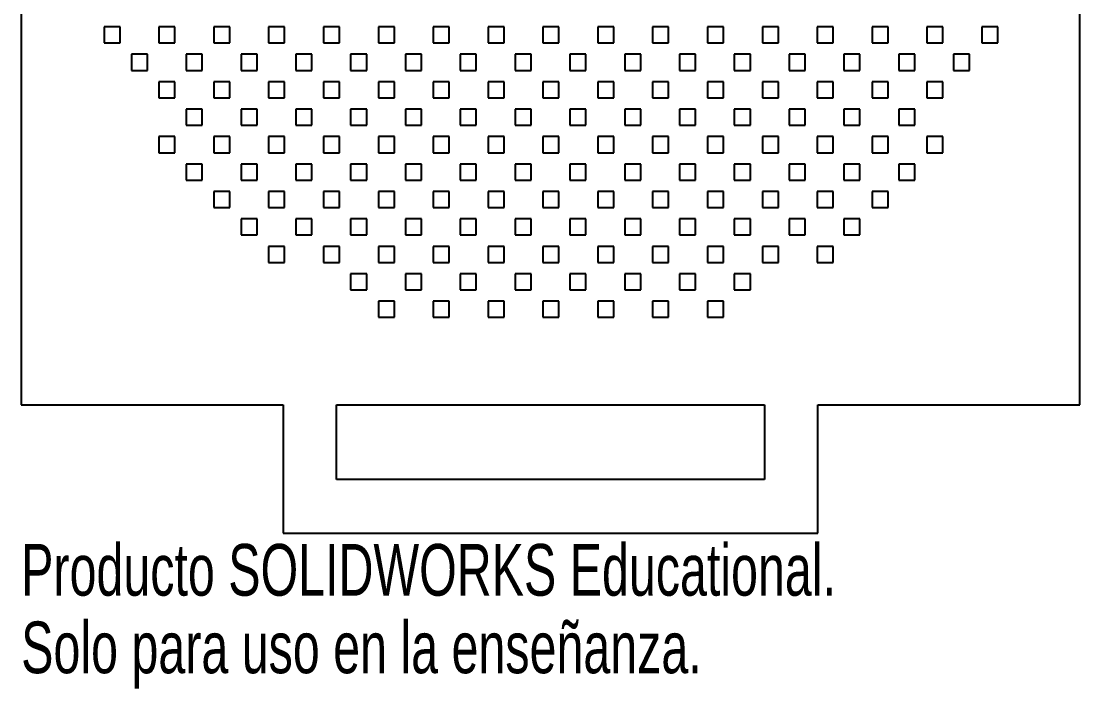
# Model space of a CAD drawing. Header units: millimetres. Extents: x 0 to 99, y -27 to 100.
# Drawn here: x 0 to 99, y -26.6 to 35.9 of the extents above; entities that cross this region are included whole.
import ezdxf

# ---------------------------------------------------------------- set-up
doc = ezdxf.new("R2010")
doc.units = ezdxf.units.MM
doc.styles.add('SLDTEXTSTYLE0', font='TXT', dxfattribs={"width": 0.7})

msp = doc.modelspace()

# ---------------------------------------------------------------- linework, layer by layer
at = {"color": 7, "linetype": 'Continuous', "lineweight": 25}
for p, q in [((0, 100), (0, 0)), ((99, 0), (99, 100)), ((9.25, 35.32), (7.75, 35.32)), ((7.75, 35.32), (7.75, 33.82)), ((9.25, 33.82), (9.25, 35.32)), ((14.38, 35.32), (12.88, 35.32)), ((12.88, 35.32), (12.88, 33.82)), ((14.38, 33.82), (14.38, 35.32)), ((19.51, 35.32), (18.01, 35.32)), ((18.01, 35.32), (18.01, 33.82)), ((19.51, 33.82), (19.51, 35.32)), ((24.64, 35.32), (23.14, 35.32)), ((23.14, 35.32), (23.14, 33.82)), ((24.64, 33.82), (24.64, 35.32)), ((29.77, 35.32), (28.27, 35.32)), ((28.27, 35.32), (28.27, 33.82)), ((29.77, 33.82), (29.77, 35.32)), ((34.9, 35.32), (33.4, 35.32)), ((33.4, 35.32), (33.4, 33.82)), ((34.9, 33.82), (34.9, 35.32)), ((40.03, 35.32), (38.53, 35.32)), ((38.53, 35.32), (38.53, 33.82)), ((40.03, 33.82), (40.03, 35.32)), ((45.16, 35.32), (43.66, 35.32)), ((43.66, 35.32), (43.66, 33.82)), ((45.16, 33.82), (45.16, 35.32)), ((50.29, 35.32), (48.79, 35.32)), ((48.79, 35.32), (48.79, 33.82)), ((50.29, 33.82), (50.29, 35.32)), ((55.42, 35.32), (53.92, 35.32)), ((53.92, 35.32), (53.92, 33.82)), ((55.42, 33.82), (55.42, 35.32)), ((60.55, 35.32), (59.05, 35.32)), ((59.05, 35.32), (59.05, 33.82)), ((60.55, 33.82), (60.55, 35.32)), ((65.68, 35.32), (64.18, 35.32)), ((64.18, 35.32), (64.18, 33.82)), ((65.68, 33.82), (65.68, 35.32)), ((70.81, 35.32), (69.31, 35.32)), ((69.31, 35.32), (69.31, 33.82)), ((70.81, 33.82), (70.81, 35.32)), ((75.94, 35.32), (74.44, 35.32)), ((74.44, 35.32), (74.44, 33.82)), ((75.94, 33.82), (75.94, 35.32)), ((81.07, 35.32), (79.57, 35.32)), ((79.57, 35.32), (79.57, 33.82)), ((81.07, 33.82), (81.07, 35.32)), ((86.2, 35.32), (84.7, 35.32)), ((84.7, 35.32), (84.7, 33.82)), ((86.2, 33.82), (86.2, 35.32)), ((91.33, 35.32), (89.83, 35.32)), ((89.83, 35.32), (89.83, 33.82)), ((91.33, 33.82), (91.33, 35.32)), ((7.75, 33.82), (9.25, 33.82)), ((12.88, 33.82), (14.38, 33.82)), ((18.01, 33.82), (19.51, 33.82)), ((23.14, 33.82), (24.64, 33.82)), ((28.27, 33.82), (29.77, 33.82)), ((33.4, 33.82), (34.9, 33.82)), ((38.53, 33.82), (40.03, 33.82)), ((43.66, 33.82), (45.16, 33.82)), ((48.79, 33.82), (50.29, 33.82)), ((53.92, 33.82), (55.42, 33.82)), ((59.05, 33.82), (60.55, 33.82)), ((64.18, 33.82), (65.68, 33.82)), ((69.31, 33.82), (70.81, 33.82)), ((74.44, 33.82), (75.94, 33.82)), ((79.57, 33.82), (81.07, 33.82)), ((84.7, 33.82), (86.2, 33.82)), ((89.83, 33.82), (91.33, 33.82)), ((11.8125, 32.7575), (10.3125, 32.7575)), ((10.3125, 32.7575), (10.3125, 31.2575)), ((11.8125, 31.2575), (11.8125, 32.7575)), ((16.9375, 32.7575), (15.4375, 32.7575)), ((15.4375, 32.7575), (15.4375, 31.2575)), ((16.9375, 31.2575), (16.9375, 32.7575)), ((22.0625, 32.7575), (20.5625, 32.7575)), ((20.5625, 32.7575), (20.5625, 31.2575)), ((22.0625, 31.2575), (22.0625, 32.7575)), ((27.1875, 32.7575), (25.6875, 32.7575)), ((25.6875, 32.7575), (25.6875, 31.2575)), ((27.1875, 31.2575), (27.1875, 32.7575)), ((32.3125, 32.7575), (30.8125, 32.7575)), ((30.8125, 32.7575), (30.8125, 31.2575)), ((32.3125, 31.2575), (32.3125, 32.7575)), ((37.4375, 32.7575), (35.9375, 32.7575)), ((35.9375, 32.7575), (35.9375, 31.2575)), ((37.4375, 31.2575), (37.4375, 32.7575)), ((42.5625, 32.7575), (41.0625, 32.7575)), ((41.0625, 32.7575), (41.0625, 31.2575)), ((42.5625, 31.2575), (42.5625, 32.7575)), ((47.6875, 32.7575), (46.1875, 32.7575)), ((46.1875, 32.7575), (46.1875, 31.2575)), ((47.6875, 31.2575), (47.6875, 32.7575)), ((52.8125, 32.7575), (51.3125, 32.7575)), ((51.3125, 32.7575), (51.3125, 31.2575)), ((52.8125, 31.2575), (52.8125, 32.7575)), ((57.9375, 32.7575), (56.4375, 32.7575)), ((56.4375, 32.7575), (56.4375, 31.2575)), ((57.9375, 31.2575), (57.9375, 32.7575)), ((63.0625, 32.7575), (61.5625, 32.7575)), ((61.5625, 32.7575), (61.5625, 31.2575)), ((63.0625, 31.2575), (63.0625, 32.7575)), ((68.1875, 32.7575), (66.6875, 32.7575)), ((66.6875, 32.7575), (66.6875, 31.2575)), ((68.1875, 31.2575), (68.1875, 32.7575)), ((73.3125, 32.7575), (71.8125, 32.7575)), ((71.8125, 32.7575), (71.8125, 31.2575)), ((73.3125, 31.2575), (73.3125, 32.7575)), ((78.4375, 32.7575), (76.9375, 32.7575)), ((76.9375, 32.7575), (76.9375, 31.2575)), ((78.4375, 31.2575), (78.4375, 32.7575)), ((83.5625, 32.7575), (82.0625, 32.7575)), ((82.0625, 32.7575), (82.0625, 31.2575)), ((83.5625, 31.2575), (83.5625, 32.7575)), ((88.6875, 32.7575), (87.1875, 32.7575)), ((87.1875, 32.7575), (87.1875, 31.2575)), ((88.6875, 31.2575), (88.6875, 32.7575)), ((10.3125, 31.2575), (11.8125, 31.2575)), ((15.4375, 31.2575), (16.9375, 31.2575)), ((20.5625, 31.2575), (22.0625, 31.2575)), ((25.6875, 31.2575), (27.1875, 31.2575)), ((30.8125, 31.2575), (32.3125, 31.2575)), ((35.9375, 31.2575), (37.4375, 31.2575)), ((41.0625, 31.2575), (42.5625, 31.2575)), ((46.1875, 31.2575), (47.6875, 31.2575)), ((51.3125, 31.2575), (52.8125, 31.2575)), ((56.4375, 31.2575), (57.9375, 31.2575)), ((61.5625, 31.2575), (63.0625, 31.2575)), ((66.6875, 31.2575), (68.1875, 31.2575)), ((71.8125, 31.2575), (73.3125, 31.2575)), ((76.9375, 31.2575), (78.4375, 31.2575)), ((82.0625, 31.2575), (83.5625, 31.2575)), ((87.1875, 31.2575), (88.6875, 31.2575)), ((14.38, 30.19), (12.88, 30.19)), ((12.88, 30.19), (12.88, 28.69)), ((14.38, 28.69), (14.38, 30.19)), ((19.51, 30.19), (18.01, 30.19)), ((18.01, 30.19), (18.01, 28.69)), ((19.51, 28.69), (19.51, 30.19)), ((24.64, 30.19), (23.14, 30.19)), ((23.14, 30.19), (23.14, 28.69)), ((24.64, 28.69), (24.64, 30.19)), ((29.77, 30.19), (28.27, 30.19)), ((28.27, 30.19), (28.27, 28.69)), ((29.77, 28.69), (29.77, 30.19)), ((34.9, 30.19), (33.4, 30.19)), ((33.4, 30.19), (33.4, 28.69)), ((34.9, 28.69), (34.9, 30.19)), ((40.03, 30.19), (38.53, 30.19)), ((38.53, 30.19), (38.53, 28.69)), ((40.03, 28.69), (40.03, 30.19)), ((45.16, 30.19), (43.66, 30.19)), ((43.66, 30.19), (43.66, 28.69)), ((45.16, 28.69), (45.16, 30.19)), ((50.29, 30.19), (48.79, 30.19)), ((48.79, 30.19), (48.79, 28.69)), ((50.29, 28.69), (50.29, 30.19)), ((55.42, 30.19), (53.92, 30.19)), ((53.92, 30.19), (53.92, 28.69)), ((55.42, 28.69), (55.42, 30.19)), ((60.55, 30.19), (59.05, 30.19)), ((59.05, 30.19), (59.05, 28.69)), ((60.55, 28.69), (60.55, 30.19)), ((65.68, 30.19), (64.18, 30.19)), ((64.18, 30.19), (64.18, 28.69)), ((65.68, 28.69), (65.68, 30.19)), ((70.81, 30.19), (69.31, 30.19)), ((69.31, 30.19), (69.31, 28.69)), ((70.81, 28.69), (70.81, 30.19)), ((75.94, 30.19), (74.44, 30.19)), ((74.44, 30.19), (74.44, 28.69)), ((75.94, 28.69), (75.94, 30.19)), ((81.07, 30.19), (79.57, 30.19)), ((79.57, 30.19), (79.57, 28.69)), ((81.07, 28.69), (81.07, 30.19)), ((86.2, 30.19), (84.7, 30.19)), ((84.7, 30.19), (84.7, 28.69)), ((86.2, 28.69), (86.2, 30.19)), ((12.88, 28.69), (14.38, 28.69)), ((18.01, 28.69), (19.51, 28.69)), ((23.14, 28.69), (24.64, 28.69)), ((28.27, 28.69), (29.77, 28.69)), ((33.4, 28.69), (34.9, 28.69)), ((38.53, 28.69), (40.03, 28.69)), ((43.66, 28.69), (45.16, 28.69)), ((48.79, 28.69), (50.29, 28.69)), ((53.92, 28.69), (55.42, 28.69)), ((59.05, 28.69), (60.55, 28.69)), ((64.18, 28.69), (65.68, 28.69)), ((69.31, 28.69), (70.81, 28.69)), ((74.44, 28.69), (75.94, 28.69)), ((79.57, 28.69), (81.07, 28.69)), ((84.7, 28.69), (86.2, 28.69)), ((16.9375, 27.6275), (15.4375, 27.6275)), ((15.4375, 27.6275), (15.4375, 26.1275)), ((16.9375, 26.1275), (16.9375, 27.6275)), ((22.0625, 27.6275), (20.5625, 27.6275)), ((20.5625, 27.6275), (20.5625, 26.1275)), ((22.0625, 26.1275), (22.0625, 27.6275)), ((27.1875, 27.6275), (25.6875, 27.6275)), ((25.6875, 27.6275), (25.6875, 26.1275)), ((27.1875, 26.1275), (27.1875, 27.6275)), ((32.3125, 27.6275), (30.8125, 27.6275)), ((30.8125, 27.6275), (30.8125, 26.1275)), ((32.3125, 26.1275), (32.3125, 27.6275)), ((37.4375, 27.6275), (35.9375, 27.6275)), ((35.9375, 27.6275), (35.9375, 26.1275)), ((37.4375, 26.1275), (37.4375, 27.6275)), ((42.5625, 27.6275), (41.0625, 27.6275)), ((41.0625, 27.6275), (41.0625, 26.1275)), ((42.5625, 26.1275), (42.5625, 27.6275)), ((47.6875, 27.6275), (46.1875, 27.6275)), ((46.1875, 27.6275), (46.1875, 26.1275)), ((47.6875, 26.1275), (47.6875, 27.6275)), ((52.8125, 27.6275), (51.3125, 27.6275)), ((51.3125, 27.6275), (51.3125, 26.1275)), ((52.8125, 26.1275), (52.8125, 27.6275)), ((57.9375, 27.6275), (56.4375, 27.6275)), ((56.4375, 27.6275), (56.4375, 26.1275)), ((57.9375, 26.1275), (57.9375, 27.6275)), ((63.0625, 27.6275), (61.5625, 27.6275)), ((61.5625, 27.6275), (61.5625, 26.1275)), ((63.0625, 26.1275), (63.0625, 27.6275)), ((68.1875, 27.6275), (66.6875, 27.6275)), ((66.6875, 27.6275), (66.6875, 26.1275)), ((68.1875, 26.1275), (68.1875, 27.6275)), ((73.3125, 27.6275), (71.8125, 27.6275)), ((71.8125, 27.6275), (71.8125, 26.1275)), ((73.3125, 26.1275), (73.3125, 27.6275)), ((78.4375, 27.6275), (76.9375, 27.6275)), ((76.9375, 27.6275), (76.9375, 26.1275)), ((78.4375, 26.1275), (78.4375, 27.6275)), ((83.5625, 27.6275), (82.0625, 27.6275)), ((82.0625, 27.6275), (82.0625, 26.1275)), ((83.5625, 26.1275), (83.5625, 27.6275)), ((15.4375, 26.1275), (16.9375, 26.1275)), ((20.5625, 26.1275), (22.0625, 26.1275)), ((25.6875, 26.1275), (27.1875, 26.1275)), ((30.8125, 26.1275), (32.3125, 26.1275)), ((35.9375, 26.1275), (37.4375, 26.1275)), ((41.0625, 26.1275), (42.5625, 26.1275)), ((46.1875, 26.1275), (47.6875, 26.1275)), ((51.3125, 26.1275), (52.8125, 26.1275)), ((56.4375, 26.1275), (57.9375, 26.1275)), ((61.5625, 26.1275), (63.0625, 26.1275)), ((66.6875, 26.1275), (68.1875, 26.1275)), ((71.8125, 26.1275), (73.3125, 26.1275)), ((76.9375, 26.1275), (78.4375, 26.1275)), ((82.0625, 26.1275), (83.5625, 26.1275)), ((14.38, 25.06), (12.88, 25.06)), ((12.88, 25.06), (12.88, 23.56)), ((14.38, 23.56), (14.38, 25.06)), ((19.51, 25.06), (18.01, 25.06)), ((18.01, 25.06), (18.01, 23.56)), ((19.51, 23.56), (19.51, 25.06)), ((24.64, 25.06), (23.14, 25.06)), ((23.14, 25.06), (23.14, 23.56)), ((24.64, 23.56), (24.64, 25.06)), ((29.77, 25.06), (28.27, 25.06)), ((28.27, 25.06), (28.27, 23.56)), ((29.77, 23.56), (29.77, 25.06)), ((34.9, 25.06), (33.4, 25.06)), ((33.4, 25.06), (33.4, 23.56)), ((34.9, 23.56), (34.9, 25.06)), ((40.03, 25.06), (38.53, 25.06)), ((38.53, 25.06), (38.53, 23.56)), ((40.03, 23.56), (40.03, 25.06)), ((45.16, 25.06), (43.66, 25.06)), ((43.66, 25.06), (43.66, 23.56)), ((45.16, 23.56), (45.16, 25.06)), ((50.29, 25.06), (48.79, 25.06)), ((48.79, 25.06), (48.79, 23.56)), ((50.29, 23.56), (50.29, 25.06)), ((55.42, 25.06), (53.92, 25.06)), ((53.92, 25.06), (53.92, 23.56)), ((55.42, 23.56), (55.42, 25.06)), ((60.55, 25.06), (59.05, 25.06)), ((59.05, 25.06), (59.05, 23.56)), ((60.55, 23.56), (60.55, 25.06)), ((65.68, 25.06), (64.18, 25.06)), ((64.18, 25.06), (64.18, 23.56)), ((65.68, 23.56), (65.68, 25.06)), ((70.81, 25.06), (69.31, 25.06)), ((69.31, 25.06), (69.31, 23.56)), ((70.81, 23.56), (70.81, 25.06)), ((75.94, 25.06), (74.44, 25.06)), ((74.44, 25.06), (74.44, 23.56)), ((75.94, 23.56), (75.94, 25.06)), ((81.07, 25.06), (79.57, 25.06)), ((79.57, 25.06), (79.57, 23.56)), ((81.07, 23.56), (81.07, 25.06)), ((86.2, 25.06), (84.7, 25.06)), ((84.7, 25.06), (84.7, 23.56)), ((86.2, 23.56), (86.2, 25.06)), ((12.88, 23.56), (14.38, 23.56)), ((18.01, 23.56), (19.51, 23.56)), ((23.14, 23.56), (24.64, 23.56)), ((28.27, 23.56), (29.77, 23.56)), ((33.4, 23.56), (34.9, 23.56)), ((38.53, 23.56), (40.03, 23.56)), ((43.66, 23.56), (45.16, 23.56)), ((48.79, 23.56), (50.29, 23.56)), ((53.92, 23.56), (55.42, 23.56)), ((59.05, 23.56), (60.55, 23.56)), ((64.18, 23.56), (65.68, 23.56)), ((69.31, 23.56), (70.81, 23.56)), ((74.44, 23.56), (75.94, 23.56)), ((79.57, 23.56), (81.07, 23.56)), ((84.7, 23.56), (86.2, 23.56)), ((16.9375, 22.4975), (15.4375, 22.4975)), ((15.4375, 22.4975), (15.4375, 20.9975)), ((16.9375, 20.9975), (16.9375, 22.4975)), ((22.0625, 22.4975), (20.5625, 22.4975)), ((20.5625, 22.4975), (20.5625, 20.9975)), ((22.0625, 20.9975), (22.0625, 22.4975)), ((27.1875, 22.4975), (25.6875, 22.4975)), ((25.6875, 22.4975), (25.6875, 20.9975)), ((27.1875, 20.9975), (27.1875, 22.4975)), ((32.3125, 22.4975), (30.8125, 22.4975)), ((30.8125, 22.4975), (30.8125, 20.9975)), ((32.3125, 20.9975), (32.3125, 22.4975)), ((37.4375, 22.4975), (35.9375, 22.4975)), ((35.9375, 22.4975), (35.9375, 20.9975)), ((37.4375, 20.9975), (37.4375, 22.4975)), ((42.5625, 22.4975), (41.0625, 22.4975)), ((41.0625, 22.4975), (41.0625, 20.9975)), ((42.5625, 20.9975), (42.5625, 22.4975)), ((47.6875, 22.4975), (46.1875, 22.4975)), ((46.1875, 22.4975), (46.1875, 20.9975)), ((47.6875, 20.9975), (47.6875, 22.4975)), ((52.8125, 22.4975), (51.3125, 22.4975)), ((51.3125, 22.4975), (51.3125, 20.9975)), ((52.8125, 20.9975), (52.8125, 22.4975)), ((57.9375, 22.4975), (56.4375, 22.4975)), ((56.4375, 22.4975), (56.4375, 20.9975)), ((57.9375, 20.9975), (57.9375, 22.4975)), ((63.0625, 22.4975), (61.5625, 22.4975)), ((61.5625, 22.4975), (61.5625, 20.9975)), ((63.0625, 20.9975), (63.0625, 22.4975)), ((68.1875, 22.4975), (66.6875, 22.4975)), ((66.6875, 22.4975), (66.6875, 20.9975)), ((68.1875, 20.9975), (68.1875, 22.4975)), ((73.3125, 22.4975), (71.8125, 22.4975)), ((71.8125, 22.4975), (71.8125, 20.9975)), ((73.3125, 20.9975), (73.3125, 22.4975)), ((78.4375, 22.4975), (76.9375, 22.4975)), ((76.9375, 22.4975), (76.9375, 20.9975)), ((78.4375, 20.9975), (78.4375, 22.4975)), ((83.5625, 22.4975), (82.0625, 22.4975)), ((82.0625, 22.4975), (82.0625, 20.9975)), ((83.5625, 20.9975), (83.5625, 22.4975)), ((15.4375, 20.9975), (16.9375, 20.9975)), ((20.5625, 20.9975), (22.0625, 20.9975)), ((25.6875, 20.9975), (27.1875, 20.9975)), ((30.8125, 20.9975), (32.3125, 20.9975)), ((35.9375, 20.9975), (37.4375, 20.9975)), ((41.0625, 20.9975), (42.5625, 20.9975)), ((46.1875, 20.9975), (47.6875, 20.9975)), ((51.3125, 20.9975), (52.8125, 20.9975)), ((56.4375, 20.9975), (57.9375, 20.9975)), ((61.5625, 20.9975), (63.0625, 20.9975)), ((66.6875, 20.9975), (68.1875, 20.9975)), ((71.8125, 20.9975), (73.3125, 20.9975)), ((76.9375, 20.9975), (78.4375, 20.9975)), ((82.0625, 20.9975), (83.5625, 20.9975)), ((19.51, 19.93), (18.01, 19.93)), ((18.01, 19.93), (18.01, 18.43)), ((19.51, 18.43), (19.51, 19.93)), ((24.64, 19.93), (23.14, 19.93)), ((23.14, 19.93), (23.14, 18.43)), ((24.64, 18.43), (24.64, 19.93)), ((29.77, 19.93), (28.27, 19.93)), ((28.27, 19.93), (28.27, 18.43)), ((29.77, 18.43), (29.77, 19.93)), ((34.9, 19.93), (33.4, 19.93)), ((33.4, 19.93), (33.4, 18.43)), ((34.9, 18.43), (34.9, 19.93)), ((40.03, 19.93), (38.53, 19.93)), ((38.53, 19.93), (38.53, 18.43)), ((40.03, 18.43), (40.03, 19.93)), ((45.16, 19.93), (43.66, 19.93)), ((43.66, 19.93), (43.66, 18.43)), ((45.16, 18.43), (45.16, 19.93)), ((50.29, 19.93), (48.79, 19.93)), ((48.79, 19.93), (48.79, 18.43)), ((50.29, 18.43), (50.29, 19.93)), ((55.42, 19.93), (53.92, 19.93)), ((53.92, 19.93), (53.92, 18.43)), ((55.42, 18.43), (55.42, 19.93)), ((60.55, 19.93), (59.05, 19.93)), ((59.05, 19.93), (59.05, 18.43)), ((60.55, 18.43), (60.55, 19.93)), ((65.68, 19.93), (64.18, 19.93)), ((64.18, 19.93), (64.18, 18.43)), ((65.68, 18.43), (65.68, 19.93)), ((70.81, 19.93), (69.31, 19.93)), ((69.31, 19.93), (69.31, 18.43)), ((70.81, 18.43), (70.81, 19.93)), ((75.94, 19.93), (74.44, 19.93)), ((74.44, 19.93), (74.44, 18.43)), ((75.94, 18.43), (75.94, 19.93)), ((81.07, 19.93), (79.57, 19.93)), ((79.57, 19.93), (79.57, 18.43)), ((81.07, 18.43), (81.07, 19.93)), ((18.01, 18.43), (19.51, 18.43)), ((23.14, 18.43), (24.64, 18.43)), ((28.27, 18.43), (29.77, 18.43)), ((33.4, 18.43), (34.9, 18.43)), ((38.53, 18.43), (40.03, 18.43)), ((43.66, 18.43), (45.16, 18.43)), ((48.79, 18.43), (50.29, 18.43)), ((53.92, 18.43), (55.42, 18.43)), ((59.05, 18.43), (60.55, 18.43)), ((64.18, 18.43), (65.68, 18.43)), ((69.31, 18.43), (70.81, 18.43)), ((74.44, 18.43), (75.94, 18.43)), ((79.57, 18.43), (81.07, 18.43)), ((22.0625, 17.3675), (20.5625, 17.3675)), ((20.5625, 17.3675), (20.5625, 15.8675)), ((22.0625, 15.8675), (22.0625, 17.3675)), ((27.1875, 17.3675), (25.6875, 17.3675)), ((25.6875, 17.3675), (25.6875, 15.8675)), ((27.1875, 15.8675), (27.1875, 17.3675)), ((32.3125, 17.3675), (30.8125, 17.3675)), ((30.8125, 17.3675), (30.8125, 15.8675)), ((32.3125, 15.8675), (32.3125, 17.3675)), ((37.4375, 17.3675), (35.9375, 17.3675)), ((35.9375, 17.3675), (35.9375, 15.8675)), ((37.4375, 15.8675), (37.4375, 17.3675)), ((42.5625, 17.3675), (41.0625, 17.3675)), ((41.0625, 17.3675), (41.0625, 15.8675)), ((42.5625, 15.8675), (42.5625, 17.3675)), ((47.6875, 17.3675), (46.1875, 17.3675)), ((46.1875, 17.3675), (46.1875, 15.8675)), ((47.6875, 15.8675), (47.6875, 17.3675)), ((52.8125, 17.3675), (51.3125, 17.3675)), ((51.3125, 17.3675), (51.3125, 15.8675)), ((52.8125, 15.8675), (52.8125, 17.3675)), ((57.9375, 17.3675), (56.4375, 17.3675)), ((56.4375, 17.3675), (56.4375, 15.8675)), ((57.9375, 15.8675), (57.9375, 17.3675)), ((63.0625, 17.3675), (61.5625, 17.3675)), ((61.5625, 17.3675), (61.5625, 15.8675)), ((63.0625, 15.8675), (63.0625, 17.3675)), ((68.1875, 17.3675), (66.6875, 17.3675)), ((66.6875, 17.3675), (66.6875, 15.8675)), ((68.1875, 15.8675), (68.1875, 17.3675)), ((73.3125, 17.3675), (71.8125, 17.3675)), ((71.8125, 17.3675), (71.8125, 15.8675)), ((73.3125, 15.8675), (73.3125, 17.3675)), ((78.4375, 17.3675), (76.9375, 17.3675)), ((76.9375, 17.3675), (76.9375, 15.8675)), ((78.4375, 15.8675), (78.4375, 17.3675)), ((20.5625, 15.8675), (22.0625, 15.8675)), ((25.6875, 15.8675), (27.1875, 15.8675)), ((30.8125, 15.8675), (32.3125, 15.8675)), ((35.9375, 15.8675), (37.4375, 15.8675)), ((41.0625, 15.8675), (42.5625, 15.8675)), ((46.1875, 15.8675), (47.6875, 15.8675)), ((51.3125, 15.8675), (52.8125, 15.8675)), ((56.4375, 15.8675), (57.9375, 15.8675)), ((61.5625, 15.8675), (63.0625, 15.8675)), ((66.6875, 15.8675), (68.1875, 15.8675)), ((71.8125, 15.8675), (73.3125, 15.8675)), ((76.9375, 15.8675), (78.4375, 15.8675)), ((24.64, 14.8), (23.14, 14.8)), ((23.14, 14.8), (23.14, 13.3)), ((24.64, 13.3), (24.64, 14.8)), ((29.77, 14.8), (28.27, 14.8)), ((28.27, 14.8), (28.27, 13.3)), ((29.77, 13.3), (29.77, 14.8)), ((34.9, 14.8), (33.4, 14.8)), ((33.4, 14.8), (33.4, 13.3)), ((34.9, 13.3), (34.9, 14.8)), ((40.03, 14.8), (38.53, 14.8)), ((38.53, 14.8), (38.53, 13.3)), ((40.03, 13.3), (40.03, 14.8)), ((45.16, 14.8), (43.66, 14.8)), ((43.66, 14.8), (43.66, 13.3)), ((45.16, 13.3), (45.16, 14.8)), ((50.29, 14.8), (48.79, 14.8)), ((48.79, 14.8), (48.79, 13.3)), ((50.29, 13.3), (50.29, 14.8)), ((55.42, 14.8), (53.92, 14.8)), ((53.92, 14.8), (53.92, 13.3)), ((55.42, 13.3), (55.42, 14.8)), ((60.55, 14.8), (59.05, 14.8)), ((59.05, 14.8), (59.05, 13.3)), ((60.55, 13.3), (60.55, 14.8)), ((65.68, 14.8), (64.18, 14.8)), ((64.18, 14.8), (64.18, 13.3)), ((65.68, 13.3), (65.68, 14.8)), ((70.81, 14.8), (69.31, 14.8)), ((69.31, 14.8), (69.31, 13.3)), ((70.81, 13.3), (70.81, 14.8)), ((75.94, 14.8), (74.44, 14.8)), ((74.44, 14.8), (74.44, 13.3)), ((75.94, 13.3), (75.94, 14.8)), ((23.14, 13.3), (24.64, 13.3)), ((28.27, 13.3), (29.77, 13.3)), ((33.4, 13.3), (34.9, 13.3)), ((38.53, 13.3), (40.03, 13.3)), ((43.66, 13.3), (45.16, 13.3)), ((48.79, 13.3), (50.29, 13.3)), ((53.92, 13.3), (55.42, 13.3)), ((59.05, 13.3), (60.55, 13.3)), ((64.18, 13.3), (65.68, 13.3)), ((69.31, 13.3), (70.81, 13.3)), ((74.44, 13.3), (75.94, 13.3)), ((32.3125, 12.2375), (30.8125, 12.2375)), ((30.8125, 12.2375), (30.8125, 10.7375)), ((32.3125, 10.7375), (32.3125, 12.2375)), ((37.4375, 12.2375), (35.9375, 12.2375)), ((35.9375, 12.2375), (35.9375, 10.7375)), ((37.4375, 10.7375), (37.4375, 12.2375)), ((42.5625, 12.2375), (41.0625, 12.2375)), ((41.0625, 12.2375), (41.0625, 10.7375)), ((42.5625, 10.7375), (42.5625, 12.2375)), ((47.6875, 12.2375), (46.1875, 12.2375)), ((46.1875, 12.2375), (46.1875, 10.7375)), ((47.6875, 10.7375), (47.6875, 12.2375)), ((52.8125, 12.2375), (51.3125, 12.2375)), ((51.3125, 12.2375), (51.3125, 10.7375)), ((52.8125, 10.7375), (52.8125, 12.2375)), ((57.9375, 12.2375), (56.4375, 12.2375)), ((56.4375, 12.2375), (56.4375, 10.7375)), ((57.9375, 10.7375), (57.9375, 12.2375)), ((63.0625, 12.2375), (61.5625, 12.2375)), ((61.5625, 12.2375), (61.5625, 10.7375)), ((63.0625, 10.7375), (63.0625, 12.2375)), ((68.1875, 12.2375), (66.6875, 12.2375)), ((66.6875, 12.2375), (66.6875, 10.7375)), ((68.1875, 10.7375), (68.1875, 12.2375)), ((30.8125, 10.7375), (32.3125, 10.7375)), ((35.9375, 10.7375), (37.4375, 10.7375)), ((41.0625, 10.7375), (42.5625, 10.7375)), ((46.1875, 10.7375), (47.6875, 10.7375)), ((51.3125, 10.7375), (52.8125, 10.7375)), ((56.4375, 10.7375), (57.9375, 10.7375)), ((61.5625, 10.7375), (63.0625, 10.7375)), ((66.6875, 10.7375), (68.1875, 10.7375)), ((34.9, 9.67), (33.4, 9.67)), ((33.4, 9.67), (33.4, 8.17)), ((34.9, 8.17), (34.9, 9.67)), ((40.03, 9.67), (38.53, 9.67)), ((38.53, 9.67), (38.53, 8.17)), ((40.03, 8.17), (40.03, 9.67)), ((45.16, 9.67), (43.66, 9.67)), ((43.66, 9.67), (43.66, 8.17)), ((45.16, 8.17), (45.16, 9.67)), ((50.29, 9.67), (48.79, 9.67)), ((48.79, 9.67), (48.79, 8.17)), ((50.29, 8.17), (50.29, 9.67)), ((55.42, 9.67), (53.92, 9.67)), ((53.92, 9.67), (53.92, 8.17)), ((55.42, 8.17), (55.42, 9.67)), ((60.55, 9.67), (59.05, 9.67)), ((59.05, 9.67), (59.05, 8.17)), ((60.55, 8.17), (60.55, 9.67)), ((65.68, 9.67), (64.18, 9.67)), ((64.18, 9.67), (64.18, 8.17)), ((65.68, 8.17), (65.68, 9.67)), ((33.4, 8.17), (34.9, 8.17)), ((38.53, 8.17), (40.03, 8.17)), ((43.66, 8.17), (45.16, 8.17)), ((48.79, 8.17), (50.29, 8.17)), ((53.92, 8.17), (55.42, 8.17)), ((59.05, 8.17), (60.55, 8.17)), ((64.18, 8.17), (65.68, 8.17)), ((0, 0), (24.5, 0)), ((24.5, 0), (24.5, -12)), ((29.5, -7), (29.5, 0)), ((29.5, 0), (69.5, 0)), ((69.5, 0), (69.5, -7)), ((74.5, 0), (99, 0)), ((74.5, -12), (74.5, 0)), ((69.5, -7), (29.5, -7)), ((24.5, -12), (74.5, -12))]:
    msp.add_line(p, q, dxfattribs=at)

# ---------------------------------------------------------------- texts
at = {"color": 7, "linetype": 'Continuous', "char_height": 4.83362, "attachment_point": 1, "style": 'SLDTEXTSTYLE0'}
for s, insert in [('Producto SOLIDWORKS Educational.', (0, -13.0196)), ('Solo para uso en la enseñanza.', (0, -20.27))]:
    msp.add_mtext(s, dxfattribs=dict(at, insert=insert))

doc.saveas('drawing.dxf')
